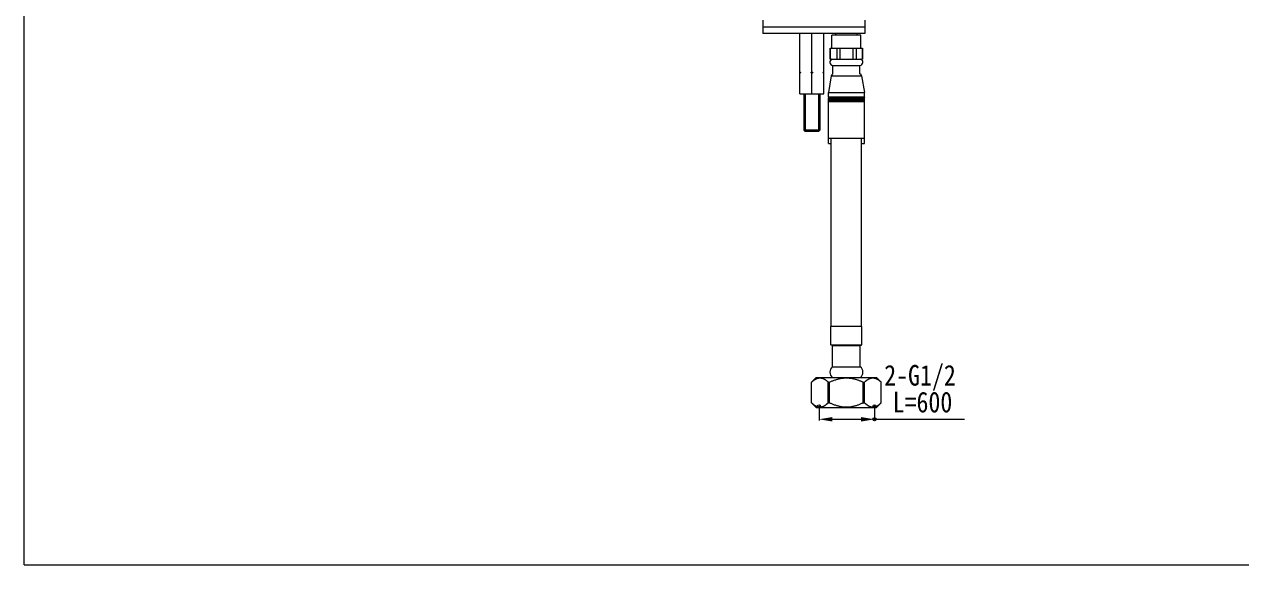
# Model space of a CAD drawing. Units: millimetres, scale not verified. Extents: x -426 to 426, y -295 to 295.
# Drawn here: x -425.7 to 27.9, y -294.6 to -93 of the extents above; entities that cross this region are included whole.
import ezdxf
from ezdxf.enums import TextEntityAlignment as Align

# ---------------------------------------------------------------- set-up
doc = ezdxf.new("R2010")
doc.units = ezdxf.units.MM
doc.header["$LTSCALE"] = 3
doc.header["$PDMODE"] = 32
doc.header["$PDSIZE"] = 1.2
doc.layers.add('0-0_0', color=7, linetype='Continuous', lineweight=18)
doc.layers.add('0-B_02___PRT_ALL_AXES', color=7, linetype='Continuous', lineweight=18)
doc.styles.add('ＭＳ ゴシック', font='')
doc.styles.get('ＭＳ ゴシック').set_extended_font_data('MS Gothic')

msp = doc.modelspace()

# ---------------------------------------------------------------- linework, layer by layer
at = {"layer": '0-0_0'}
for p, q in [((-425.701, -294.621), (-425.701, 294.6)), ((-150.319, -93.962), (-112.269, -93.962)), ((-150.269, -91.462), (-150.269, -93.962)), ((-112.319, -93.962), (-112.319, -96.462)), ((-112.269, -91.462), (-112.269, -93.962)), ((-112.319, -96.462), (-150.319, -96.462)), ((-136.519, -118.962), (-136.519, -96.462)), ((-132.019, -110.766), (-132.019, -96.462)), ((-127.519, -118.962), (-127.519, -96.462)), ((-123.144, -97.054), (-123.144, -96.462)), ((-115.144, -97.054), (-115.144, -96.462)), ((-125.194, -101.954), (-113.094, -101.954)), ((-125.154, -101.954), (-125.154, -105.954)), ((-122.746, -101.954), (-122.746, -105.954)), ((-121.552, -101.954), (-121.552, -105.954)), ((-116.735, -101.954), (-116.735, -105.954)), ((-115.541, -101.954), (-115.541, -105.954)), ((-113.133, -101.954), (-113.133, -105.954)), ((-125.194, -105.954), (-113.094, -105.954)), ((-136.519, -110.962), (-136.156, -110.962)), ((-132.381, -110.962), (-131.656, -110.962)), ((-132.019, -118.962), (-132.019, -111.158)), ((-127.519, -110.962), (-127.881, -110.962)), ((-124.786, -112.293), (-125.844, -118.462)), ((-124.786, -112.293), (-113.501, -112.293)), ((-113.501, -112.293), (-112.444, -118.462)), ((-136.519, -118.962), (-127.519, -118.962)), ((-125.844, -120.058), (-125.144, -120.462)), ((-125.844, -120.058), (-112.444, -120.058)), ((-125.781, -120.094), (-125.844, -120.462)), ((-125.144, -120.462), (-125.844, -120.866)), ((-125.844, -121.058), (-125.844, -120.866)), ((-125.844, -120.866), (-112.444, -120.866)), ((-125.844, -121.058), (-125.144, -121.462)), ((-125.844, -121.058), (-112.444, -121.058)), ((-125.144, -121.462), (-125.844, -121.866)), ((-125.844, -137.462), (-125.844, -121.866)), ((-125.844, -121.866), (-112.444, -121.866)), ((-113.144, -120.462), (-125.144, -120.462)), ((-113.144, -121.462), (-125.144, -121.462)), ((-112.444, -120.058), (-113.144, -120.462)), ((-113.144, -120.462), (-112.444, -120.866)), ((-112.444, -121.058), (-113.144, -121.462)), ((-113.144, -121.462), (-112.444, -121.866)), ((-112.507, -120.094), (-112.444, -120.462)), ((-112.444, -121.058), (-112.444, -120.866)), ((-112.444, -137.462), (-112.444, -121.866)), ((-135.019, -132.462), (-134.519, -132.962)), ((-129.019, -132.462), (-135.019, -132.462)), ((-129.519, -132.962), (-134.519, -132.962)), ((-129.019, -132.462), (-129.519, -132.962)), ((-130.394, -224.784), (-132.144, -226.534)), ((-132.14, -234.184), (-132.14, -226.534)), ((-130.394, -224.784), (-107.894, -224.784)), ((-125.892, -226.534), (-125.392, -226.534)), ((-125.892, -234.184), (-125.892, -226.534)), ((-125.392, -234.184), (-125.392, -226.534)), ((-112.895, -226.534), (-112.395, -226.534)), ((-112.895, -234.184), (-112.895, -226.534)), ((-112.395, -234.184), (-112.395, -226.534)), ((-106.144, -226.534), (-107.894, -224.784)), ((-106.147, -234.184), (-106.147, -226.534)), ((-130.394, -235.934), (-132.144, -234.184)), ((-125.892, -234.184), (-125.392, -234.184)), ((-112.895, -234.184), (-112.395, -234.184)), ((-106.144, -234.184), (-107.894, -235.934)), ((-130.394, -235.934), (-107.894, -235.934)), ((-425.701, -294.621), (425.735, -294.621))]:
    msp.add_line(p, q, dxfattribs=at)
at = {"layer": '0-0_0', "color": 2}
for p, q in [((-134.519, -118.962), (-134.519, -132.962)), ((-129.519, -118.962), (-129.519, -132.962))]:
    msp.add_line(p, q, dxfattribs=at)
at = {"layer": '0-0_0', "color": 4}
for p, q in [((-129.362, -236.056), (-129.362, -240.874)), ((-124.362, -240.374), (-113.675, -240.374)), ((-108.675, -236.056), (-108.675, -240.874)), ((-108.675, -240.374), (-75.167, -240.374))]:
    msp.add_line(p, q, dxfattribs=at)
at = {"layer": '0-0_0'}
for points in [[(-136.519, -110.766), (-136.508, -110.772), (-136.496, -110.779), (-136.485, -110.785), (-136.474, -110.791), (-136.463, -110.798), (-136.452, -110.804), (-136.44, -110.81), (-136.429, -110.817), (-136.418, -110.823), (-136.407, -110.829), (-136.395, -110.836), (-136.384, -110.842), (-136.373, -110.848), (-136.361, -110.854), (-136.35, -110.86), (-136.339, -110.867), (-136.327, -110.873), (-136.316, -110.879), (-136.305, -110.885), (-136.293, -110.891), (-136.282, -110.897), (-136.271, -110.903), (-136.259, -110.909), (-136.248, -110.915), (-136.236, -110.921), (-136.225, -110.927), (-136.214, -110.933), (-136.202, -110.939), (-136.191, -110.945), (-136.179, -110.95), (-136.168, -110.956), (-136.156, -110.962)], [(-136.519, -111.158), (-136.508, -111.152), (-136.496, -111.145), (-136.485, -111.139), (-136.474, -111.133), (-136.463, -111.126), (-136.452, -111.12), (-136.44, -111.114), (-136.429, -111.107), (-136.418, -111.101), (-136.407, -111.095), (-136.395, -111.088), (-136.384, -111.082), (-136.373, -111.076), (-136.361, -111.07), (-136.35, -111.064), (-136.339, -111.057), (-136.327, -111.051), (-136.316, -111.045), (-136.305, -111.039), (-136.293, -111.033), (-136.282, -111.027), (-136.271, -111.021), (-136.259, -111.015), (-136.248, -111.009), (-136.236, -111.003), (-136.225, -110.997), (-136.214, -110.991), (-136.202, -110.985), (-136.191, -110.979), (-136.179, -110.974), (-136.168, -110.968), (-136.156, -110.962)], [(-132.381, -110.962), (-132.37, -110.956), (-132.358, -110.95), (-132.347, -110.945), (-132.335, -110.939), (-132.324, -110.933), (-132.312, -110.927), (-132.301, -110.921), (-132.29, -110.915), (-132.278, -110.909), (-132.267, -110.903), (-132.255, -110.897), (-132.244, -110.891), (-132.233, -110.885), (-132.221, -110.879), (-132.21, -110.873), (-132.199, -110.867), (-132.187, -110.86), (-132.176, -110.854), (-132.165, -110.848), (-132.153, -110.842), (-132.142, -110.836), (-132.131, -110.829), (-132.12, -110.823), (-132.108, -110.817), (-132.097, -110.81), (-132.086, -110.804), (-132.075, -110.798), (-132.063, -110.791), (-132.052, -110.785), (-132.041, -110.779), (-132.03, -110.772), (-132.019, -110.766)], [(-132.381, -110.962), (-132.37, -110.968), (-132.358, -110.974), (-132.347, -110.979), (-132.335, -110.985), (-132.324, -110.991), (-132.312, -110.997), (-132.301, -111.003), (-132.29, -111.009), (-132.278, -111.015), (-132.267, -111.021), (-132.255, -111.027), (-132.244, -111.033), (-132.233, -111.039), (-132.221, -111.045), (-132.21, -111.051), (-132.199, -111.057), (-132.187, -111.064), (-132.176, -111.07), (-132.165, -111.076), (-132.153, -111.082), (-132.142, -111.088), (-132.131, -111.095), (-132.12, -111.101), (-132.108, -111.107), (-132.097, -111.114), (-132.086, -111.12), (-132.075, -111.126), (-132.063, -111.133), (-132.052, -111.139), (-132.041, -111.145), (-132.03, -111.152), (-132.019, -111.158)], [(-132.019, -110.766), (-132.008, -110.772), (-131.996, -110.779), (-131.985, -110.785), (-131.974, -110.791), (-131.963, -110.798), (-131.952, -110.804), (-131.94, -110.81), (-131.929, -110.817), (-131.918, -110.823), (-131.907, -110.829), (-131.895, -110.836), (-131.884, -110.842), (-131.873, -110.848), (-131.861, -110.854), (-131.85, -110.86), (-131.839, -110.867), (-131.827, -110.873), (-131.816, -110.879), (-131.805, -110.885), (-131.793, -110.891), (-131.782, -110.897), (-131.771, -110.903), (-131.759, -110.909), (-131.748, -110.915), (-131.736, -110.921), (-131.725, -110.927), (-131.714, -110.933), (-131.702, -110.939), (-131.691, -110.945), (-131.679, -110.95), (-131.668, -110.956), (-131.656, -110.962)], [(-132.019, -111.158), (-132.008, -111.152), (-131.996, -111.145), (-131.985, -111.139), (-131.974, -111.133), (-131.963, -111.126), (-131.952, -111.12), (-131.94, -111.114), (-131.929, -111.107), (-131.918, -111.101), (-131.907, -111.095), (-131.895, -111.088), (-131.884, -111.082), (-131.873, -111.076), (-131.861, -111.07), (-131.85, -111.064), (-131.839, -111.057), (-131.827, -111.051), (-131.816, -111.045), (-131.805, -111.039), (-131.793, -111.033), (-131.782, -111.027), (-131.771, -111.021), (-131.759, -111.015), (-131.748, -111.009), (-131.736, -111.003), (-131.725, -110.997), (-131.714, -110.991), (-131.702, -110.985), (-131.691, -110.979), (-131.679, -110.974), (-131.668, -110.968), (-131.656, -110.962)], [(-127.881, -110.962), (-127.87, -110.956), (-127.858, -110.95), (-127.847, -110.945), (-127.835, -110.939), (-127.824, -110.933), (-127.812, -110.927), (-127.801, -110.921), (-127.79, -110.915), (-127.778, -110.909), (-127.767, -110.903), (-127.755, -110.897), (-127.744, -110.891), (-127.733, -110.885), (-127.721, -110.879), (-127.71, -110.873), (-127.699, -110.867), (-127.687, -110.86), (-127.676, -110.854), (-127.665, -110.848), (-127.653, -110.842), (-127.642, -110.836), (-127.631, -110.829), (-127.62, -110.823), (-127.608, -110.817), (-127.597, -110.81), (-127.586, -110.804), (-127.575, -110.798), (-127.563, -110.791), (-127.552, -110.785), (-127.541, -110.779), (-127.53, -110.772), (-127.519, -110.766)], [(-127.881, -110.962), (-127.87, -110.968), (-127.858, -110.974), (-127.847, -110.979), (-127.835, -110.985), (-127.824, -110.991), (-127.812, -110.997), (-127.801, -111.003), (-127.79, -111.009), (-127.778, -111.015), (-127.767, -111.021), (-127.755, -111.027), (-127.744, -111.033), (-127.733, -111.039), (-127.721, -111.045), (-127.71, -111.051), (-127.699, -111.057), (-127.687, -111.064), (-127.676, -111.07), (-127.665, -111.076), (-127.653, -111.082), (-127.642, -111.088), (-127.631, -111.095), (-127.62, -111.101), (-127.608, -111.107), (-127.597, -111.114), (-127.586, -111.12), (-127.575, -111.126), (-127.563, -111.133), (-127.552, -111.139), (-127.541, -111.145), (-127.53, -111.152), (-127.519, -111.158)], [(-132.14, -226.534), (-132.087, -226.483), (-132.034, -226.433), (-131.98, -226.383), (-131.926, -226.334), (-131.872, -226.285), (-131.817, -226.236), (-131.762, -226.187), (-131.707, -226.14), (-131.651, -226.092), (-131.594, -226.045), (-131.537, -225.999), (-131.48, -225.953), (-131.422, -225.908), (-131.364, -225.863), (-131.306, -225.819), (-131.246, -225.775), (-131.187, -225.733), (-131.127, -225.69), (-131.066, -225.649), (-131.005, -225.608), (-130.943, -225.568), (-130.881, -225.529), (-130.818, -225.49), (-130.755, -225.453), (-130.691, -225.416), (-130.627, -225.38), (-130.562, -225.346), (-130.497, -225.312), (-130.431, -225.28), (-130.365, -225.249), (-130.298, -225.219), (-130.231, -225.19), (-130.137, -225.152), (-130.043, -225.118), (-129.947, -225.085), (-129.85, -225.056), (-129.752, -225.029), (-129.654, -225.006), (-129.554, -224.985)], [(-129.554, -224.985), (-129.455, -224.968), (-129.354, -224.954), (-129.254, -224.944), (-129.153, -224.937), (-129.052, -224.934), (-128.951, -224.935), (-128.85, -224.94), (-128.749, -224.948), (-128.649, -224.959), (-128.548, -224.974), (-128.449, -224.992), (-128.35, -225.013), (-128.251, -225.037), (-128.154, -225.064), (-128.057, -225.094), (-127.962, -225.127), (-127.867, -225.163), (-127.774, -225.201), (-127.682, -225.242), (-127.59, -225.285), (-127.5, -225.33), (-127.411, -225.377), (-127.323, -225.426), (-127.236, -225.477), (-127.15, -225.53), (-127.064, -225.584), (-126.98, -225.64), (-126.897, -225.697), (-126.815, -225.755), (-126.733, -225.814), (-126.653, -225.875), (-126.573, -225.937), (-126.495, -226), (-126.417, -226.064), (-126.34, -226.128), (-126.263, -226.194), (-126.188, -226.26), (-126.113, -226.328), (-126.039, -226.396)], [(-126.039, -226.396), (-125.965, -226.465), (-125.892, -226.534)], [(-125.392, -226.534), (-125.147, -226.418), (-124.901, -226.305), (-124.654, -226.196), (-124.405, -226.089), (-124.154, -225.986), (-123.902, -225.887), (-123.649, -225.791), (-123.394, -225.7), (-123.137, -225.613), (-122.879, -225.53), (-122.62, -225.452), (-122.359, -225.379), (-122.096, -225.311), (-121.832, -225.248), (-121.567, -225.19), (-121.301, -225.138), (-121.033, -225.091), (-120.765, -225.05), (-120.496, -225.015), (-120.226, -224.987), (-119.956, -224.964), (-119.685, -224.947), (-119.415, -224.938), (-119.144, -224.934), (-118.873, -224.938), (-118.602, -224.947), (-118.331, -224.964), (-118.061, -224.987), (-117.791, -225.015), (-117.522, -225.05), (-117.254, -225.091), (-116.987, -225.138), (-116.72, -225.19), (-116.455, -225.248), (-116.191, -225.311), (-115.929, -225.379), (-115.668, -225.452), (-115.408, -225.53), (-115.15, -225.613)], [(-115.15, -225.613), (-114.893, -225.7), (-114.638, -225.791), (-114.385, -225.887), (-114.133, -225.986), (-113.883, -226.089), (-113.634, -226.196), (-113.386, -226.305), (-113.14, -226.418), (-112.895, -226.534)], [(-112.395, -226.534), (-112.322, -226.465), (-112.249, -226.396), (-112.175, -226.328), (-112.1, -226.26), (-112.024, -226.194), (-111.948, -226.128), (-111.871, -226.064), (-111.793, -226), (-111.714, -225.937), (-111.635, -225.875), (-111.554, -225.814), (-111.473, -225.755), (-111.39, -225.697), (-111.307, -225.64), (-111.223, -225.584), (-111.138, -225.53), (-111.052, -225.477), (-110.965, -225.426), (-110.876, -225.377), (-110.787, -225.33), (-110.697, -225.285), (-110.606, -225.242), (-110.513, -225.201), (-110.42, -225.163), (-110.326, -225.127), (-110.23, -225.095), (-110.134, -225.064), (-110.036, -225.037), (-109.938, -225.013), (-109.839, -224.992), (-109.739, -224.974), (-109.639, -224.959), (-109.538, -224.948), (-109.438, -224.94), (-109.337, -224.935), (-109.236, -224.934), (-109.135, -224.937), (-109.034, -224.944), (-108.933, -224.954)], [(-108.933, -224.954), (-108.833, -224.968), (-108.733, -224.985), (-108.634, -225.006), (-108.535, -225.029), (-108.438, -225.056), (-108.341, -225.085), (-108.245, -225.118), (-108.15, -225.152), (-108.057, -225.19), (-107.989, -225.219), (-107.922, -225.249), (-107.856, -225.28), (-107.79, -225.312), (-107.725, -225.346), (-107.66, -225.38), (-107.596, -225.416), (-107.532, -225.453), (-107.469, -225.49), (-107.406, -225.528), (-107.344, -225.568), (-107.283, -225.608), (-107.221, -225.649), (-107.161, -225.69), (-107.101, -225.733), (-107.041, -225.775), (-106.982, -225.819), (-106.923, -225.863), (-106.865, -225.908), (-106.807, -225.953), (-106.75, -225.999), (-106.693, -226.045), (-106.637, -226.092), (-106.581, -226.14), (-106.525, -226.187), (-106.47, -226.236), (-106.415, -226.285), (-106.361, -226.334), (-106.307, -226.383), (-106.253, -226.433)], [(-106.253, -226.433), (-106.2, -226.483), (-106.147, -226.534)], [(-132.14, -234.184), (-132.087, -234.235), (-132.034, -234.285), (-131.98, -234.335), (-131.926, -234.384), (-131.872, -234.434), (-131.817, -234.482), (-131.762, -234.531), (-131.707, -234.578), (-131.651, -234.626), (-131.594, -234.673), (-131.537, -234.719), (-131.48, -234.765), (-131.422, -234.81), (-131.364, -234.855), (-131.306, -234.899), (-131.246, -234.943), (-131.187, -234.986), (-131.127, -235.028), (-131.066, -235.069), (-131.005, -235.11), (-130.943, -235.15), (-130.881, -235.19), (-130.818, -235.228), (-130.755, -235.265), (-130.691, -235.302), (-130.627, -235.338), (-130.562, -235.372), (-130.497, -235.406), (-130.431, -235.438), (-130.365, -235.469), (-130.298, -235.499), (-130.231, -235.528), (-130.214, -235.535), (-130.196, -235.542), (-130.179, -235.549), (-130.162, -235.556), (-130.144, -235.563), (-130.127, -235.57), (-130.11, -235.576)], [(-130.11, -235.576), (-130.092, -235.583), (-130.075, -235.589), (-130.057, -235.596), (-130.04, -235.602), (-130.022, -235.608), (-130.004, -235.614), (-129.987, -235.62), (-129.969, -235.626), (-129.951, -235.632), (-129.933, -235.637), (-129.916, -235.643), (-129.898, -235.649), (-129.88, -235.654), (-129.862, -235.659), (-129.844, -235.664), (-129.826, -235.67), (-129.808, -235.675), (-129.79, -235.679), (-129.772, -235.684), (-129.754, -235.689), (-129.736, -235.693), (-129.718, -235.698), (-129.7, -235.702), (-129.682, -235.707), (-129.664, -235.711)], [(-129.418, -235.756), (-129.336, -235.766), (-129.253, -235.774), (-129.169, -235.78), (-129.086, -235.783), (-129.002, -235.783), (-128.919, -235.782), (-128.835, -235.778), (-128.752, -235.771), (-128.669, -235.763), (-128.586, -235.751), (-128.504, -235.738), (-128.422, -235.722), (-128.34, -235.704), (-128.259, -235.684), (-128.179, -235.662), (-128.099, -235.637), (-128.02, -235.611), (-127.941, -235.583), (-127.863, -235.553), (-127.786, -235.521), (-127.71, -235.488), (-127.634, -235.454), (-127.559, -235.417), (-127.485, -235.38), (-127.411, -235.341), (-127.338, -235.3), (-127.266, -235.259), (-127.194, -235.216), (-127.124, -235.172), (-127.054, -235.127), (-126.984, -235.081), (-126.915, -235.034), (-126.847, -234.986), (-126.78, -234.938), (-126.713, -234.888), (-126.646, -234.838), (-126.581, -234.787), (-126.515, -234.735), (-126.451, -234.683)], [(-126.451, -234.683), (-126.387, -234.629), (-126.323, -234.576), (-126.26, -234.521), (-126.198, -234.466), (-126.136, -234.411), (-126.074, -234.355), (-126.013, -234.298), (-125.952, -234.241), (-125.892, -234.184)], [(-125.392, -234.184), (-125.147, -234.3), (-124.901, -234.413), (-124.654, -234.523), (-124.405, -234.629), (-124.154, -234.732), (-123.902, -234.831), (-123.649, -234.927), (-123.394, -235.018), (-123.137, -235.105), (-122.879, -235.188), (-122.62, -235.266), (-122.359, -235.339), (-122.096, -235.408), (-121.832, -235.47), (-121.567, -235.528), (-121.301, -235.58), (-121.033, -235.627), (-120.765, -235.668), (-120.496, -235.703), (-120.226, -235.732), (-119.956, -235.754), (-119.685, -235.771), (-119.415, -235.781), (-119.144, -235.784), (-118.873, -235.781), (-118.602, -235.771), (-118.331, -235.754), (-118.061, -235.732), (-117.791, -235.703), (-117.522, -235.668), (-117.254, -235.627), (-116.987, -235.58), (-116.72, -235.528), (-116.455, -235.47), (-116.191, -235.408), (-115.929, -235.339), (-115.668, -235.266), (-115.408, -235.188), (-115.15, -235.105)], [(-115.15, -235.105), (-114.893, -235.018), (-114.638, -234.927), (-114.385, -234.831), (-114.133, -234.732), (-113.883, -234.629), (-113.634, -234.523), (-113.386, -234.413), (-113.14, -234.3), (-112.895, -234.184)], [(-112.395, -234.184), (-112.335, -234.241), (-112.274, -234.298), (-112.213, -234.355), (-112.152, -234.411), (-112.09, -234.466), (-112.027, -234.521), (-111.964, -234.576), (-111.901, -234.629), (-111.837, -234.683), (-111.772, -234.735), (-111.707, -234.787), (-111.641, -234.838), (-111.575, -234.888), (-111.508, -234.938), (-111.44, -234.986), (-111.372, -235.034), (-111.303, -235.081), (-111.234, -235.127), (-111.164, -235.172), (-111.093, -235.216), (-111.021, -235.259), (-110.949, -235.3), (-110.876, -235.341), (-110.803, -235.38), (-110.729, -235.417), (-110.653, -235.453), (-110.578, -235.488), (-110.501, -235.521), (-110.424, -235.553), (-110.346, -235.583), (-110.267, -235.611), (-110.188, -235.637), (-110.109, -235.662), (-110.028, -235.684), (-109.947, -235.704), (-109.866, -235.722), (-109.784, -235.738), (-109.701, -235.751), (-109.619, -235.763)], [(-109.619, -235.763), (-109.535, -235.771), (-109.452, -235.778), (-109.369, -235.782), (-109.285, -235.783), (-109.201, -235.783), (-109.118, -235.78), (-109.035, -235.774), (-108.952, -235.766), (-108.869, -235.756)], [(-108.624, -235.711), (-108.606, -235.707), (-108.587, -235.702), (-108.569, -235.698), (-108.551, -235.694), (-108.533, -235.689), (-108.515, -235.684), (-108.497, -235.679), (-108.479, -235.675), (-108.461, -235.67), (-108.443, -235.664), (-108.425, -235.659), (-108.407, -235.654), (-108.39, -235.649), (-108.372, -235.643), (-108.354, -235.637), (-108.336, -235.632), (-108.319, -235.626), (-108.301, -235.62), (-108.283, -235.614), (-108.266, -235.608), (-108.248, -235.602), (-108.23, -235.596), (-108.213, -235.589), (-108.195, -235.583), (-108.178, -235.576), (-108.16, -235.57), (-108.143, -235.563), (-108.126, -235.556), (-108.108, -235.549), (-108.091, -235.542), (-108.074, -235.535), (-108.057, -235.528), (-107.989, -235.499), (-107.922, -235.469), (-107.856, -235.438), (-107.79, -235.406), (-107.725, -235.372), (-107.66, -235.338), (-107.596, -235.302)], [(-107.596, -235.302), (-107.532, -235.265), (-107.469, -235.228), (-107.406, -235.19), (-107.344, -235.15), (-107.283, -235.11), (-107.221, -235.069), (-107.161, -235.028), (-107.101, -234.986), (-107.041, -234.943), (-106.982, -234.899), (-106.923, -234.855), (-106.865, -234.81), (-106.807, -234.765), (-106.75, -234.719), (-106.693, -234.673), (-106.637, -234.626), (-106.581, -234.578), (-106.525, -234.531), (-106.47, -234.482), (-106.415, -234.434), (-106.361, -234.384), (-106.307, -234.335), (-106.253, -234.285), (-106.2, -234.235), (-106.147, -234.184)]]:
    msp.add_lwpolyline(points, dxfattribs=at)
for centre, radius, start, end in [((-124.074, -96.204), 0.85, 244.94794, 253.07276), ((-123.801, -112.462), 1, 113.26918, 170.27242), ((-114.487, -112.462), 1, 9.72758, 66.73082), ((-128.993, -232.741), 3.045, 257.27768, 261.97708), ((-109.294, -232.741), 3.045, 278.02199, 282.72108)]:
    msp.add_arc(centre, radius, start, end, dxfattribs=at)
for p in [(-129.362, -235.556), (-108.675, -235.556), (-108.675, -240.374)]:
    msp.add_point(p, dxfattribs=at)
at = {"layer": '0-0_0', "color": 4}
for points in [[(-124.362, -239.541), (-124.362, -241.208), (-129.362, -240.374)], [(-113.675, -239.541), (-113.675, -241.208), (-108.675, -240.374)]]:
    msp.add_solid(points, dxfattribs=at)
at = {"layer": '0-B_02___PRT_ALL_AXES'}
for p, q in [((-150.319, -93.962), (-150.319, -96.462)), ((-124.519, -101.954), (-124.519, -97.054)), ((-113.769, -97.054), (-124.519, -97.054)), ((-123.144, -97.054), (-123.144, -96.462)), ((-115.144, -97.054), (-115.144, -96.462)), ((-113.769, -101.954), (-113.769, -97.054)), ((-125.194, -105.954), (-125.194, -101.954)), ((-113.094, -105.954), (-113.094, -101.954)), ((-124.194, -111.548), (-124.194, -108.364)), ((-124.194, -108.364), (-114.094, -108.364)), ((-114.094, -111.548), (-114.094, -108.364)), ((-124.786, -112.293), (-125.844, -118.462)), ((-113.501, -112.293), (-112.444, -118.462)), ((-135.019, -118.962), (-135.019, -132.462)), ((-129.019, -118.962), (-129.019, -132.462)), ((-125.844, -120.058), (-125.844, -118.462)), ((-125.844, -118.462), (-112.444, -118.462)), ((-125.781, -120.094), (-125.844, -120.462)), ((-125.844, -137.462), (-125.844, -120.462)), ((-125.844, -120.462), (-125.144, -120.462)), ((-113.144, -120.462), (-112.444, -120.462)), ((-112.507, -120.094), (-112.444, -120.462)), ((-112.444, -120.058), (-112.444, -118.462)), ((-112.444, -137.462), (-112.444, -120.462)), ((-125.844, -135.462), (-112.444, -135.462)), ((-124.819, -205.77), (-124.819, -135.462)), ((-113.469, -205.77), (-113.469, -135.462)), ((-125.844, -137.462), (-124.819, -137.462)), ((-113.469, -137.462), (-112.444, -137.462)), ((-113.394, -205.77), (-124.894, -205.77)), ((-124.894, -212.57), (-124.894, -205.77)), ((-113.394, -212.57), (-113.394, -205.77)), ((-124.294, -212.891), (-124.894, -212.57)), ((-124.894, -212.57), (-113.394, -212.57)), ((-124.294, -212.891), (-113.994, -212.891)), ((-124.294, -220.791), (-124.294, -212.891)), ((-113.994, -212.891), (-113.394, -212.57)), ((-113.994, -220.791), (-113.994, -212.891)), ((-124.294, -220.791), (-113.994, -220.791))]:
    msp.add_line(p, q, dxfattribs=at)
for centre, radius, start, end in [((-124.035, -107.116), 1.258, 112.58928, 262.77008), ((-114.252, -107.116), 1.258, 277.22992, 67.41072), ((-122.089, -208.049), 5.32, 238.17978, 245.51382), ((-116.199, -208.049), 5.32, 294.48618, 301.82022), ((-122.862, -222.788), 2.457, 125.64868, 234.35132), ((-115.426, -222.788), 2.457, 305.64868, 54.35132)]:
    msp.add_arc(centre, radius, start, end, dxfattribs=at)

# ---------------------------------------------------------------- texts
at = {"layer": '0-0_0', "style": 'ＭＳ ゴシック', "width": 0.85}
for s, p in [('2-G1/2', (-105.053, -230.111)), ('L=600', (-101.91, -240.111))]:
    msp.add_text(s, height=7.698, dxfattribs=at).set_placement(p, align=Align.BOTTOM_LEFT)

doc.saveas('drawing.dxf')
